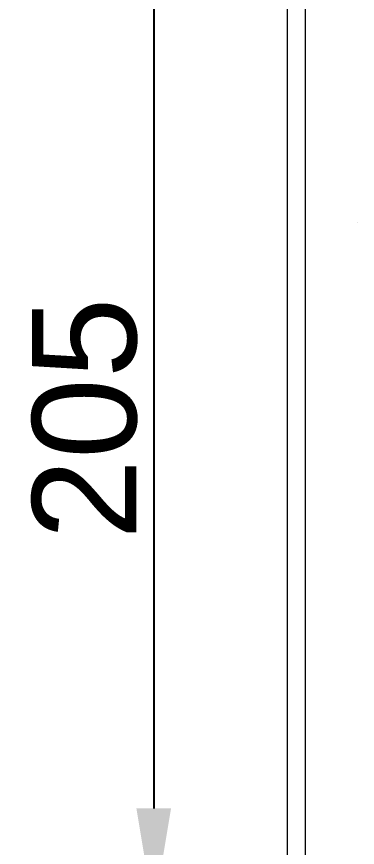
# Model space of a CAD drawing. Header units: millimetres. Extents: x 4134 to 7422, y 1400 to 3585.
# Drawn here: x 5031 to 5096.4, y 2928.3 to 3088.1 of the extents above; entities that cross this region are included whole.
import ezdxf

# ---------------------------------------------------------------- set-up
doc = ezdxf.new("R2010")
doc.units = ezdxf.units.MM
doc.layers.add('! NO PLOT !', color=7, linetype='Continuous', true_color=0xff75dd, plot=False)
for name, color, linetype in [('000-PI-ORMAR', 2, 'Continuous'), ('000-PI_TEXT', 7, 'Continuous'), ('002-PI-Kabelska kanalica', 150, 'Continuous')]:
    doc.layers.add(name, color=color, linetype=linetype)
doc.styles.get("Standard").update_dxf_attribs({"font": 'arial.ttf'})
doc.dimstyles.new('ISO-25-lb', dxfattribs={"dimtxt": 8, "dimasz": 8, "dimexe": 1.25, "dimexo": 0.625, "dimtad": 1, "dimtxsty": 'Standard', "dimcen": 5, "dimadec": 0, "dimazin": 0, "dimtfac": 1, "dimtmove": 0, "dimatfit": 3, "dimfxl": 1, "dimarcsym": 0})

# ---------------------------------------------------------------- blocks, each defined once
blk = doc.blocks.new('2000x800_montazna ploca')
at = {"layer": '000-PI-ORMAR', "color": 0, "linetype": 'ByBlock', "lineweight": 0}
blk.add_line((-4333.67, 1646.19), (-4333.67, -243.81), dxfattribs=at)
blk = doc.blocks.new('*U534')
at = {"layer": '002-PI-Kabelska kanalica', "color": 0, "linetype": 'ByBlock', "lineweight": 0}
blk.add_line((80, -100), (80, 1670), dxfattribs=at)
blk = doc.blocks.new('*D670')
at = {"layer": '000-PI_TEXT', "color": 0, "linetype": 'ByBlock', "lineweight": -2, "ltscale": 0.25, "transparency": 16777216}
for p, q in [((5085.82, 3120.78), (5056.07, 3120.78)), ((5057.32, 3100.78), (5057.32, 2935.78)), ((5073.32, 2915.78), (5056.07, 2915.78))]:
    blk.add_line(p, q, dxfattribs=at)
at = {"layer": '000-PI_TEXT', "color": 0, "linetype": 'ByBlock', "ltscale": 0.25, "transparency": 16777216}
for points in [[(5053.99, 3100.78), (5060.65, 3100.78), (5057.32, 3120.78)], [(5053.99, 2935.78), (5060.65, 2935.78), (5057.32, 2915.78)]]:
    blk.add_solid(points, dxfattribs=at)
at = {"layer": 'Defpoints', "color": 0, "linetype": 'ByBlock', "ltscale": 0.25, "transparency": 16777216}
for p in [(5086.45, 3120.78), (5057.32, 2915.78), (5073.95, 2915.78)]:
    blk.add_point(p, dxfattribs=at)
at = {"layer": '000-PI_TEXT', "color": 0, "linetype": 'ByBlock', "lineweight": 0, "ltscale": 0.25, "transparency": 16777216, "insert": (5044.11, 3010.78), "char_height": 20, "attachment_point": 5, "rotation": 90}
blk.add_mtext('205', dxfattribs=at)

msp = doc.modelspace()

# ---------------------------------------------------------------- linework, layer by layer
at = {"layer": '! NO PLOT !', "color": 0, "linetype": 'ByBlock', "lineweight": 0, "ltscale": 0.25}
msp.add_line((5096.448, 3048.547), (5096.448, 3048.547), dxfattribs=at)
msp.add_line((5096.448, 3048.547), (5096.448, 3048.547), dxfattribs=at)

# ---------------------------------------------------------------- block references
at = {"layer": '000-PI-ORMAR', "color": 0, "linetype": 'ByBlock', "lineweight": 0}
msp.add_blockref('2000x800_montazna ploca', (9416.617, 1759.591), dxfattribs=at)
at = {"layer": '002-PI-Kabelska kanalica', "color": 0, "linetype": 'ByBlock', "lineweight": 0, "xscale": -1, "rotation": 180}
msp.add_blockref('*U534', (5006.448, 3305.778), dxfattribs=at)

# ---------------------------------------------------------------- dimensions: what is measured, and where the dimension line sits
at = {"layer": '000-PI_TEXT', "color": 0, "linetype": 'ByBlock', "lineweight": 0, "ltscale": 0.25}
dim = msp.add_linear_dim(base=(5057.32, 2915.778), p1=(5086.448, 3120.778), p2=(5073.948, 2915.778), angle=90, text='205', dimstyle='ISO-25-lb', override={"dimtxt": 20, "dimasz": 20, "dimgap": 3}, dxfattribs=at)
dim.commit()
dim.dimension.update_dxf_attribs({"geometry": '*D670', "text_midpoint": (5057.32, 3010.778), "dimtype": 160})

doc.saveas('drawing.dxf')
